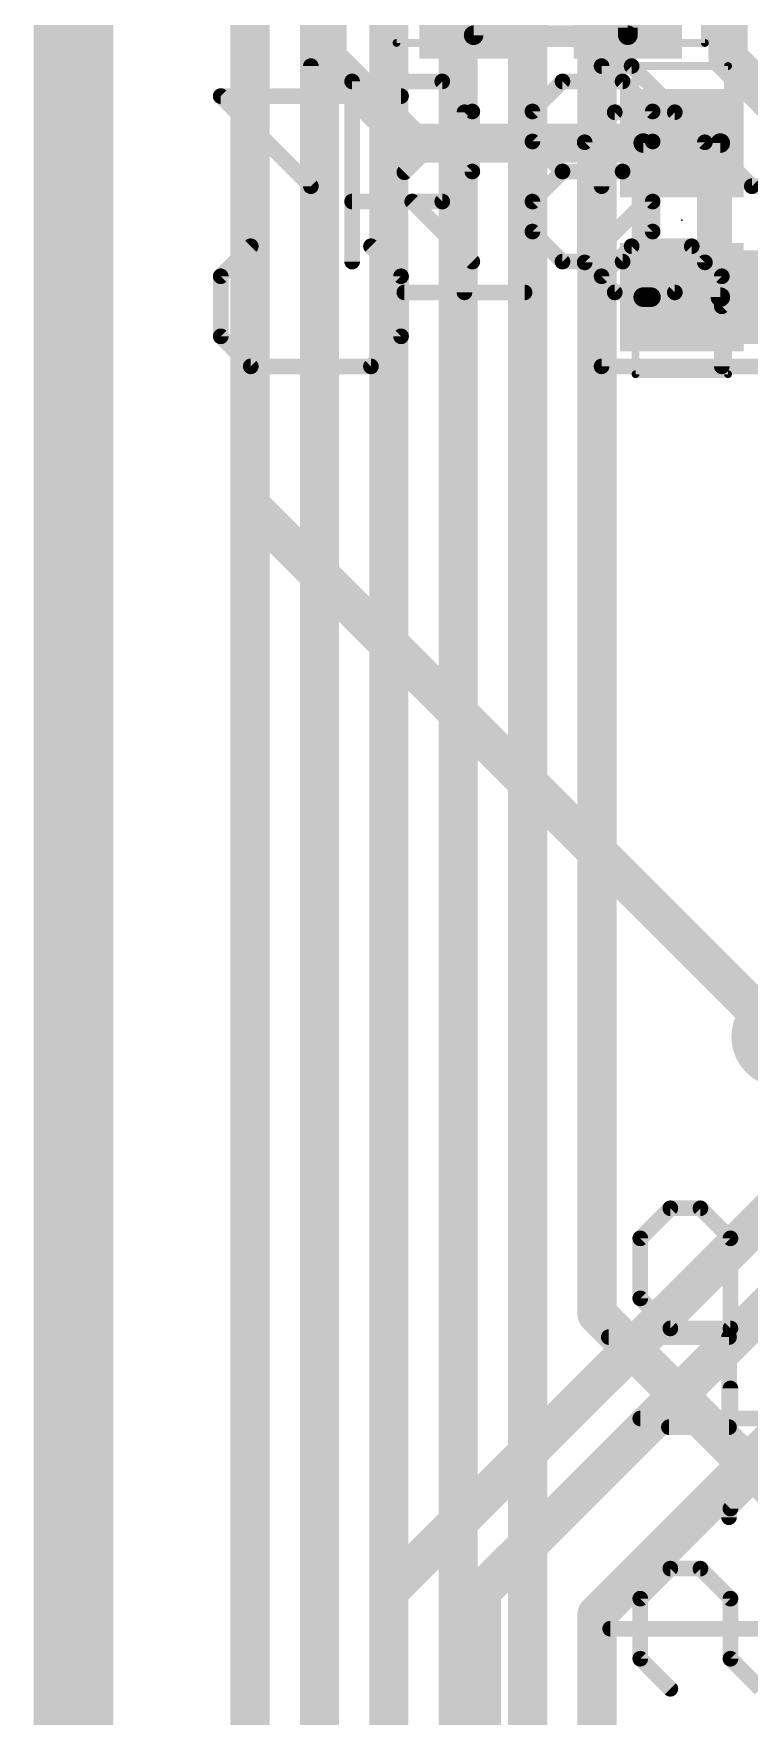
# Model space of a CAD drawing. Extents: x 61.5 to 101.4, y 9 to 89.5.
# Drawn here: x 62.2 to 66.84, y 46.59 to 57.51 of the extents above; entities that cross this region are included whole.
import ezdxf

# ---------------------------------------------------------------- set-up
doc = ezdxf.new("R2010")
doc.units = 0
for name, color, linetype in [('1', 22, 'CONTINUOUS'), ('16', 175, 'CONTINUOUS'), ('18', 82, 'CONTINUOUS'), ('20', 7, 'CONTINUOUS'), ('21', 253, 'CONTINUOUS'), ('23', 7, 'CONTINUOUS'), ('25', 253, 'CONTINUOUS'), ('26', 253, 'CONTINUOUS'), ('27', 253, 'CONTINUOUS'), ('28', 253, 'CONTINUOUS'), ('29', 253, 'CONTINUOUS'), ('31', 253, 'CONTINUOUS'), ('39', 22, 'CONTINUOUS'), ('51', 253, 'CONTINUOUS')]:
    doc.layers.add(name, color=color, linetype=linetype)

# ---------------------------------------------------------------- blocks, each defined once
blk = doc.blocks.new('RECT')
blk.add_solid([(-0.5, -0.5), (0.5, -0.5), (-0.5, 0.5), (0.5, 0.5)])
blk = doc.blocks.new('ROUNDV')
at = {"const_width": 0.5}
blk.add_lwpolyline([(0, -0.25, 1), (0, 0.25, 1), (0, -0.25)], format="xyb", dxfattribs=at)

msp = doc.modelspace()

# ---------------------------------------------------------------- linework, layer by layer
at = {"layer": '1'}
for points, const_width in [([(63.6, 64.8), (63.6, 54.45)], 0.254), ([(64.1, 60.75), (64.1, 57.35)], 0.254), ([(64.1, 57.35), (64.65, 56.8)], 0.254), ([(64.65, 56.8), (65.5, 56.8)], 0.254), ([(65.5, 56.8), (65.7, 56.8)], 0.254), ([(65.7, 56.8), (65.9, 56.8)], 0.254), ([(65.9, 56.8), (66.2, 56.8)], 0.254), ([(66.2, 56.8), (66.4, 56.8)], 0.254), ([(67.6, 55.8), (66.4, 55.8)], 0.6096), ([(63.6, 54.45), (67.05, 51)], 0.254), ([(67.05, 49.95), (64.5, 47.4)], 0.254), ([(67.05, 49.35), (66.9, 49.2)], 0.254), ([(66.9, 49.2), (65.7, 48)], 0.254), ([(67.255, 48.655), (66.45, 47.85)], 0.254), ([(65.7, 48), (65.1, 47.4)], 0.254), ([(66.45, 47.85), (65.85, 47.25)], 0.254), ([(64.5, 47.4), (64.5, 42.3)], 0.254), ([(65.1, 47.4), (65.1, 42.75)], 0.254), ([(65.85, 47.25), (65.85, 43.35)], 0.254)]:
    msp.add_lwpolyline(points, dxfattribs=dict(at, const_width=const_width))
for points, const_width in [([(64.1449, 57.3949, 1), (64.0551, 57.3051)], 0.127), ([(64.0365, 57.35, 1), (64.1635, 57.35)], 0.127), ([(64.65, 56.8635, 1), (64.65, 56.7365)], 0.127), ([(64.6051, 56.7551, 1), (64.6949, 56.8449)], 0.127), ([(65.5, 56.8635, 1), (65.5, 56.7365)], 0.127), ([(65.5, 56.7365, 1), (65.5, 56.8635)], 0.127), ([(65.7, 56.8635, 1), (65.7, 56.7365)], 0.127), ([(65.7, 56.7365, 1), (65.7, 56.8635)], 0.127), ([(65.9, 56.8635, 1), (65.9, 56.7365)], 0.127), ([(65.9, 56.7365, 1), (65.9, 56.8635)], 0.127), ([(66.2, 56.8635, 1), (66.2, 56.7365)], 0.127), ([(66.2, 56.7365, 1), (66.2, 56.8635)], 0.127), ([(66.4, 56.7365, 1), (66.4, 56.8635)], 0.127), ([(66.4, 55.9524, 1), (66.4, 55.6476)], 0.3048), ([(63.6449, 54.4949, 1), (63.5551, 54.4051)], 0.127), ([(63.5365, 54.45, 1), (63.6635, 54.45)], 0.127), ([(66.8551, 49.2449, 1), (66.9449, 49.1551)], 0.127), ([(66.9449, 49.1551, 1), (66.8551, 49.2449)], 0.127), ([(65.6551, 48.0449, 1), (65.7449, 47.9551)], 0.127), ([(65.7449, 47.9551, 1), (65.6551, 48.0449)], 0.127), ([(66.4051, 47.8949, 1), (66.4949, 47.8051)], 0.127), ([(66.4949, 47.8051, 1), (66.4051, 47.8949)], 0.127), ([(64.5635, 47.4, 1), (64.4365, 47.4)], 0.127), ([(65.1635, 47.4, 1), (65.0365, 47.4)], 0.127), ([(64.4551, 47.4449, 1), (64.5449, 47.3551)], 0.127), ([(65.0551, 47.4449, 1), (65.1449, 47.3551)], 0.127), ([(65.9135, 47.25, 1), (65.7865, 47.25)], 0.127), ([(65.8051, 47.2949, 1), (65.8949, 47.2051)], 0.127)]:
    msp.add_lwpolyline(points, format="xyb", dxfattribs=dict(at, const_width=const_width))
at = {"layer": '16', "const_width": 0.254}
for points in [[(63.6, 67.05), (63.6, 32.1)], [(64.05, 66.15), (64.05, 33.3)], [(64.5, 65.85), (64.5, 38.25)], [(64.95, 65.7), (64.95, 37.95)], [(65.4, 64.5), (65.4, 36.6)], [(65.85, 64.2), (65.85, 53.55)], [(66.7, 57.35), (66.7, 58.25)], [(67.1, 56.95), (66.7, 57.35)], [(65.85, 53.55), (65.85, 50.25)], [(65.85, 50.25), (65.85, 49.2)], [(65.85, 49.2), (67.2, 47.85)]]:
    msp.add_lwpolyline(points, dxfattribs=at)
at = {"layer": '16', "const_width": 0.127}
for points in [[(66.7449, 57.3949, 1), (66.6551, 57.3051)], [(66.6365, 57.35, 1), (66.7635, 57.35)], [(65.9135, 53.55, 1), (65.7865, 53.55)], [(65.7865, 53.55, 1), (65.9135, 53.55)], [(65.9135, 50.25, 1), (65.7865, 50.25)], [(65.7865, 50.25, 1), (65.9135, 50.25)], [(65.8949, 49.2449, 1), (65.8051, 49.1551)], [(65.7865, 49.2, 1), (65.9135, 49.2)]]:
    msp.add_lwpolyline(points, format="xyb", dxfattribs=at)
at = {"layer": '20', "const_width": 0.4064}
msp.add_lwpolyline([(62.4, 9.25), (62.4, 89.25)], dxfattribs=at)
at = {"layer": '21', "const_width": 0.127}
for points in [[(62.65, 9.25), (62.65, 89.25)], [(62.4, 59.282), (62.4, 9.282)]]:
    msp.add_lwpolyline(points, dxfattribs=at)
at = {"layer": '23'}
msp.add_point((66.4, 56.3), dxfattribs=at)
at = {"layer": '25', "const_width": 0.1016}
for points in [[(63.9945, 56.5202), (63.9945, 57.2998)], [(65.8798, 56.5202), (65.8798, 57.2998)], [(65.8798, 57.2998), (66.0747, 57.2998)], [(66.0747, 57.2998), (66.8543, 56.5202)], [(64.262, 56.0308), (64.262, 57.2002)], [(64.262, 57.2002), (64.8467, 57.2002)], [(64.8467, 57.2002), (65.0416, 57.0053)], [(65.4314, 57.0053), (65.6263, 57.2002)], [(65.6263, 57.2002), (66.0161, 57.2002)], [(66.0161, 57.2002), (66.211, 57.0053)], [(64.5792, 57.1049), (63.4098, 57.1049)], [(63.4098, 57.1049), (63.9945, 56.5202)], [(65.0416, 57.0053), (65.0416, 56.6155)], [(65.4314, 56.8104), (65.4314, 57.0053)], [(66.211, 57.0053), (66.211, 56.8104)], [(65.6263, 56.6155), (65.4314, 56.8104)], [(66.211, 56.8104), (66.0161, 56.6155)], [(65.0416, 56.6155), (64.8467, 56.4206)], [(65.4314, 56.4206), (65.6263, 56.6155)], [(65.6263, 56.6155), (66.0161, 56.6155)], [(66.0161, 56.6155), (66.211, 56.4206)], [(64.8467, 56.4206), (64.262, 56.4206)], [(64.6518, 56.4206), (65.0416, 56.0308)], [(65.4314, 56.2257), (65.4314, 56.4206)], [(66.211, 56.4206), (66.211, 56.2257)], [(66.8543, 56.5202), (67.0492, 56.5202)], [(65.6263, 56.0308), (65.4314, 56.2257)], [(66.211, 56.2257), (66.0161, 56.0308)], [(63.6047, 56.1304), (63.4098, 55.9355)], [(64.5792, 55.9355), (64.3843, 56.1304)], [(65.8798, 55.9355), (66.0747, 56.1304)], [(66.0747, 56.1304), (66.4645, 56.1304)], [(66.4645, 56.1304), (66.6594, 55.9355)], [(66.6594, 55.7406), (67.0492, 56.1304)], [(66.0161, 56.0308), (65.6263, 56.0308)], [(63.4098, 55.9355), (63.4098, 55.5457)], [(64.5792, 55.5457), (64.5792, 55.9355)], [(65.8798, 55.3508), (65.8798, 55.9355)], [(66.6594, 55.9355), (66.6594, 55.3508)], [(63.4098, 55.5457), (63.6047, 55.3508)], [(64.3843, 55.3508), (64.5792, 55.5457)], [(63.6047, 55.3508), (64.3843, 55.3508)], [(67.0492, 55.3508), (65.8798, 55.3508)]]:
    msp.add_lwpolyline(points, dxfattribs=at)
at = {"layer": '25', "const_width": 0.0508}
for points in [[(64.0199, 57.2998, 1), (63.9691, 57.2998)], [(65.9052, 57.2998, 1), (65.8544, 57.2998)], [(65.8798, 57.3252, 1), (65.8798, 57.2744)], [(66.0927, 57.3178, 1), (66.0567, 57.2818)], [(66.0747, 57.2744, 1), (66.0747, 57.3252)], [(64.2874, 57.2002, 1), (64.2366, 57.2002)], [(64.262, 57.2256, 1), (64.262, 57.1748)], [(64.8647, 57.2182, 1), (64.8287, 57.1822)], [(64.8467, 57.1748, 1), (64.8467, 57.2256)], [(65.6263, 57.2256, 1), (65.6263, 57.1748)], [(65.6443, 57.1822, 1), (65.6083, 57.2182)], [(66.0341, 57.2182, 1), (65.9981, 57.1822)], [(66.0161, 57.1748, 1), (66.0161, 57.2256)], [(63.4278, 57.1229, 1), (63.3918, 57.0869)], [(63.4098, 57.1303, 1), (63.4098, 57.0795)], [(64.5792, 57.0795, 1), (64.5792, 57.1303)], [(65.067, 57.0053, 1), (65.0162, 57.0053)], [(65.0236, 56.9873, 1), (65.0596, 57.0233)], [(65.4134, 57.0233, 1), (65.4494, 56.9873)], [(65.4568, 57.0053, 1), (65.406, 57.0053)], [(66.2364, 57.0053, 1), (66.1856, 57.0053)], [(66.193, 56.9873, 1), (66.229, 57.0233)], [(65.4494, 56.8284, 1), (65.4134, 56.7924)], [(65.406, 56.8104, 1), (65.4568, 56.8104)], [(66.1856, 56.8104, 1), (66.2364, 56.8104)], [(66.229, 56.7924, 1), (66.193, 56.8284)], [(65.0162, 56.6155, 1), (65.067, 56.6155)], [(65.0596, 56.5975, 1), (65.0236, 56.6335)], [(65.6263, 56.6409, 1), (65.6263, 56.5901)], [(65.6443, 56.5975, 1), (65.6083, 56.6335)], [(65.6083, 56.5975, 1), (65.6443, 56.6335)], [(66.0341, 56.6335, 1), (65.9981, 56.5975)], [(65.9981, 56.6335, 1), (66.0341, 56.5975)], [(66.0161, 56.5901, 1), (66.0161, 56.6409)], [(63.9691, 56.5202, 1), (64.0199, 56.5202)], [(63.9765, 56.5022, 1), (64.0125, 56.5382)], [(64.262, 56.446, 1), (64.262, 56.3952)], [(64.6698, 56.4386, 1), (64.6338, 56.4026)], [(64.8467, 56.3952, 1), (64.8467, 56.446)], [(65.4568, 56.4206, 1), (65.406, 56.4206)], [(65.8544, 56.5202, 1), (65.9052, 56.5202)], [(66.2364, 56.4206, 1), (66.1856, 56.4206)], [(66.8543, 56.5456, 1), (66.8543, 56.4948)], [(66.8363, 56.5022, 1), (66.8723, 56.5382)], [(64.8287, 56.4386, 1), (64.8647, 56.4026)], [(65.4134, 56.4386, 1), (65.4494, 56.4026)], [(66.193, 56.4026, 1), (66.229, 56.4386)], [(65.4494, 56.2437, 1), (65.4134, 56.2077)], [(65.406, 56.2257, 1), (65.4568, 56.2257)], [(66.1856, 56.2257, 1), (66.2364, 56.2257)], [(66.229, 56.2077, 1), (66.193, 56.2437)], [(63.6227, 56.1124, 1), (63.5867, 56.1484)], [(64.4023, 56.1484, 1), (64.3663, 56.1124)], [(66.0747, 56.1558, 1), (66.0747, 56.105)], [(66.0927, 56.1124, 1), (66.0567, 56.1484)], [(66.4825, 56.1484, 1), (66.4465, 56.1124)], [(66.4645, 56.105, 1), (66.4645, 56.1558)], [(64.2366, 56.0308, 1), (64.2874, 56.0308)], [(65.0236, 56.0128, 1), (65.0596, 56.0488)], [(65.6263, 56.0562, 1), (65.6263, 56.0054)], [(65.6083, 56.0128, 1), (65.6443, 56.0488)], [(65.9981, 56.0488, 1), (66.0341, 56.0128)], [(66.0161, 56.0054, 1), (66.0161, 56.0562)], [(63.3918, 55.9535, 1), (63.4278, 55.9175)], [(63.4352, 55.9355, 1), (63.3844, 55.9355)], [(64.6046, 55.9355, 1), (64.5538, 55.9355)], [(64.5612, 55.9175, 1), (64.5972, 55.9535)], [(65.8618, 55.9535, 1), (65.8978, 55.9175)], [(65.9052, 55.9355, 1), (65.8544, 55.9355)], [(66.6848, 55.9355, 1), (66.634, 55.9355)], [(66.6414, 55.9175, 1), (66.6774, 55.9535)], [(66.6414, 55.7586, 1), (66.6774, 55.7226)], [(63.4278, 55.5637, 1), (63.3918, 55.5277)], [(64.5972, 55.5277, 1), (64.5612, 55.5637)], [(63.3844, 55.5457, 1), (63.4352, 55.5457)], [(64.5538, 55.5457, 1), (64.6046, 55.5457)], [(63.6047, 55.3762, 1), (63.6047, 55.3254)], [(63.5867, 55.3328, 1), (63.6227, 55.3688)], [(64.3663, 55.3688, 1), (64.4023, 55.3328)], [(64.3843, 55.3254, 1), (64.3843, 55.3762)], [(65.8798, 55.3762, 1), (65.8798, 55.3254)], [(65.8544, 55.3508, 1), (65.9052, 55.3508)], [(66.634, 55.3508, 1), (66.6848, 55.3508)]]:
    msp.add_lwpolyline(points, format="xyb", dxfattribs=at)
at = {"layer": '26', "const_width": 0.1016}
for points in [[(66.1308, 49.6911), (66.3257, 49.886)], [(66.3257, 49.886), (66.5206, 49.886)], [(66.5206, 49.886), (66.7155, 49.6911)], [(66.1308, 49.3013), (66.1308, 49.6911)], [(66.7155, 49.6911), (66.7155, 49.1064)], [(67.1053, 49.4962), (66.7155, 49.1064)], [(66.3257, 49.1064), (66.1308, 49.3013)], [(66.7155, 49.1064), (66.3257, 49.1064)], [(66.7155, 47.937), (66.7155, 48.7166)], [(66.1308, 48.5217), (67.3002, 48.5217)], [(67.3002, 48.5217), (66.7155, 47.937)], [(66.1308, 47.3523), (66.3257, 47.5472)], [(66.3257, 47.5472), (66.5206, 47.5472)], [(66.5206, 47.5472), (66.7155, 47.3523)], [(66.1308, 46.9625), (66.1308, 47.3523)], [(66.7155, 47.3523), (66.7155, 46.9625)], [(67.4951, 47.1574), (65.9359, 47.1574)], [(66.3257, 46.7676), (66.1308, 46.9625)], [(66.7155, 46.9625), (66.9104, 46.7676)]]:
    msp.add_lwpolyline(points, dxfattribs=at)
at = {"layer": '26', "const_width": 0.0508}
for points in [[(66.3257, 49.9114, 1), (66.3257, 49.8606)], [(66.3437, 49.868, 1), (66.3077, 49.904)], [(66.5386, 49.904, 1), (66.5026, 49.868)], [(66.5206, 49.8606, 1), (66.5206, 49.9114)], [(66.1128, 49.7091, 1), (66.1488, 49.6731)], [(66.1562, 49.6911, 1), (66.1054, 49.6911)], [(66.7409, 49.6911, 1), (66.6901, 49.6911)], [(66.6975, 49.6731, 1), (66.7335, 49.7091)], [(66.1488, 49.3193, 1), (66.1128, 49.2833)], [(66.1054, 49.3013, 1), (66.1562, 49.3013)], [(66.3257, 49.1318, 1), (66.3257, 49.081)], [(66.3077, 49.0884, 1), (66.3437, 49.1244)], [(66.6975, 49.1244, 1), (66.7335, 49.0884)], [(66.7155, 49.081, 1), (66.7155, 49.1318)], [(66.6901, 49.1064, 1), (66.7409, 49.1064)], [(66.7409, 48.7166, 1), (66.6901, 48.7166)], [(66.1308, 48.5471, 1), (66.1308, 48.4963)], [(66.6975, 47.955, 1), (66.7335, 47.919)], [(66.6901, 47.937, 1), (66.7409, 47.937)], [(66.3257, 47.5726, 1), (66.3257, 47.5218)], [(66.3437, 47.5292, 1), (66.3077, 47.5652)], [(66.5386, 47.5652, 1), (66.5026, 47.5292)], [(66.5206, 47.5218, 1), (66.5206, 47.5726)], [(66.1562, 47.3523, 1), (66.1054, 47.3523)], [(66.7409, 47.3523, 1), (66.6901, 47.3523)], [(66.1128, 47.3703, 1), (66.1488, 47.3343)], [(66.6975, 47.3343, 1), (66.7335, 47.3703)], [(65.9359, 47.1828, 1), (65.9359, 47.132)], [(66.1488, 46.9805, 1), (66.1128, 46.9445)], [(66.1054, 46.9625, 1), (66.1562, 46.9625)], [(66.7335, 46.9805, 1), (66.6975, 46.9445)], [(66.6901, 46.9625, 1), (66.7409, 46.9625)], [(66.3077, 46.7496, 1), (66.3437, 46.7856)]]:
    msp.add_lwpolyline(points, format="xyb", dxfattribs=at)
at = {"layer": '27', "const_width": 0.1016}
for points in [[(64.6008, 56.6104), (64.9906, 57.0002)], [(64.9906, 57.0002), (64.9906, 55.8308)], [(65.7702, 56.8053), (65.9651, 57.0002)], [(65.9651, 57.0002), (66.3549, 57.0002)], [(66.3549, 57.0002), (66.5498, 56.8053)], [(65.7702, 56.0257), (65.7702, 56.8053)], [(65.7702, 56.0257), (66.5498, 56.8053)], [(66.5498, 56.8053), (66.5498, 56.0257)], [(65.9651, 55.8308), (65.7702, 56.0257)], [(66.5498, 56.0257), (66.3549, 55.8308)], [(64.6008, 55.8308), (65.3804, 55.8308)], [(66.3549, 55.8308), (65.9651, 55.8308)]]:
    msp.add_lwpolyline(points, dxfattribs=at)
at = {"layer": '27', "const_width": 0.0508}
for points in [[(65.016, 57.0002, 1), (64.9652, 57.0002)], [(65.0086, 56.9822, 1), (64.9726, 57.0182)], [(65.9651, 57.0256, 1), (65.9651, 56.9748)], [(65.9831, 56.9822, 1), (65.9471, 57.0182)], [(66.3729, 57.0182, 1), (66.3369, 56.9822)], [(66.3549, 56.9748, 1), (66.3549, 57.0256)], [(65.7522, 56.8233, 1), (65.7882, 56.7873)], [(65.7956, 56.8053, 1), (65.7448, 56.8053)], [(66.5752, 56.8053, 1), (66.5244, 56.8053)], [(66.5678, 56.7873, 1), (66.5318, 56.8233)], [(66.5318, 56.7873, 1), (66.5678, 56.8233)], [(64.5828, 56.6284, 1), (64.6188, 56.5924)], [(65.7882, 56.0437, 1), (65.7522, 56.0077)], [(65.7522, 56.0437, 1), (65.7882, 56.0077)], [(65.7448, 56.0257, 1), (65.7956, 56.0257)], [(66.5244, 56.0257, 1), (66.5752, 56.0257)], [(66.5678, 56.0077, 1), (66.5318, 56.0437)], [(64.6008, 55.8562, 1), (64.6008, 55.8054)], [(64.9652, 55.8308, 1), (65.016, 55.8308)], [(65.3804, 55.8054, 1), (65.3804, 55.8562)], [(65.9651, 55.8562, 1), (65.9651, 55.8054)], [(65.9471, 55.8128, 1), (65.9831, 55.8488)], [(66.3369, 55.8488, 1), (66.3729, 55.8128)], [(66.3549, 55.8054, 1), (66.3549, 55.8562)]]:
    msp.add_lwpolyline(points, format="xyb", dxfattribs=at)
at = {"layer": '28', "const_width": 0.1016}
for points in [[(66.7063, 49.0502), (65.9267, 49.0502)], [(66.7063, 47.8808), (66.7063, 49.0502)], [(66.7063, 48.4655), (66.3165, 48.4655)]]:
    msp.add_lwpolyline(points, dxfattribs=at)
at = {"layer": '28', "const_width": 0.0508}
for points in [[(65.9267, 49.0756, 1), (65.9267, 49.0248)], [(66.7317, 49.0502, 1), (66.6809, 49.0502)], [(66.7063, 49.0248, 1), (66.7063, 49.0756)], [(66.3165, 48.4909, 1), (66.3165, 48.4401)], [(66.7063, 48.4401, 1), (66.7063, 48.4909)], [(66.6809, 47.8808, 1), (66.7317, 47.8808)]]:
    msp.add_lwpolyline(points, format="xyb", dxfattribs=at)
at = {"layer": '39', "const_width": 0.0508}
for points in [[(64.55, 58.05), (64.55, 57.45)], [(66.55, 57.45), (66.55, 58.05)], [(64.55, 57.45), (66.55, 57.45)], [(66.7, 57.3), (66.1, 57.3)], [(66.1, 57.3), (66.1, 55.3)], [(66.7, 55.3), (66.7, 57.3)], [(66.1, 55.3), (66.7, 55.3)]]:
    msp.add_lwpolyline(points, dxfattribs=at)
at = {"layer": '39', "const_width": 0.0254}
for points in [[(64.55, 57.4627, 1), (64.55, 57.4373)], [(64.5373, 57.45, 1), (64.5627, 57.45)], [(66.5373, 57.45, 1), (66.5627, 57.45)], [(66.55, 57.4373, 1), (66.55, 57.4627)], [(66.1, 57.3127, 1), (66.1, 57.2873)], [(66.1127, 57.3, 1), (66.0873, 57.3)], [(66.7127, 57.3, 1), (66.6873, 57.3)], [(66.7, 57.2873, 1), (66.7, 57.3127)], [(66.1, 55.3127, 1), (66.1, 55.2873)], [(66.0873, 55.3, 1), (66.1127, 55.3)], [(66.6873, 55.3, 1), (66.7127, 55.3)], [(66.7, 55.2873, 1), (66.7, 55.3127)]]:
    msp.add_lwpolyline(points, format="xyb", dxfattribs=at)
at = {"layer": '51', "const_width": 0.127}
for points in [[(65.05, 58), (65.05, 57.5)], [(66.05, 57.5), (66.05, 58)], [(65.05, 57.5), (66.05, 57.5)], [(66.05, 57.5), (66.05, 57.55)], [(66.65, 56.8), (66.15, 56.8)], [(66.15, 56.8), (66.15, 55.8)], [(66.65, 55.8), (66.65, 56.8)], [(66.15, 55.8), (66.65, 55.8)], [(66.15, 55.8), (66.2, 55.8)]]:
    msp.add_lwpolyline(points, dxfattribs=at)
at = {"layer": '51', "const_width": 0.0635}
for points in [[(65.05, 57.5318, 1), (65.05, 57.4682)], [(66.05, 57.4682, 1), (66.05, 57.5318)], [(65.0182, 57.5, 1), (65.0817, 57.5)], [(66.0182, 57.5, 1), (66.0817, 57.5)], [(66.0182, 57.5, 1), (66.0817, 57.5)], [(66.15, 56.8318, 1), (66.15, 56.7683)], [(66.1818, 56.8, 1), (66.1183, 56.8)], [(66.6818, 56.8, 1), (66.6183, 56.8)], [(66.65, 56.7683, 1), (66.65, 56.8318)], [(66.15, 55.8318, 1), (66.15, 55.7683)], [(66.15, 55.8318, 1), (66.15, 55.7683)], [(66.1183, 55.8, 1), (66.1818, 55.8)], [(66.2, 55.7683, 1), (66.2, 55.8318)], [(66.6183, 55.8, 1), (66.6818, 55.8)], [(66.65, 55.7683, 1), (66.65, 55.8318)]]:
    msp.add_lwpolyline(points, format="xyb", dxfattribs=at)

# ---------------------------------------------------------------- block references
at = {"layer": '1', "xscale": 0.5, "yscale": 0.6}
for p, rotation in [((65.05, 57.75), 180), ((66.05, 57.75), 180), ((66.4, 56.8), 90), ((66.4, 55.8), 90)]:
    msp.add_blockref('RECT', p, dxfattribs=dict(at, rotation=rotation))
at = {"layer": '18', "xscale": 0.6564, "yscale": 0.6564}
msp.add_blockref('ROUNDV', (67.05, 51), dxfattribs=at)
msp.add_blockref('ROUNDV', (67.05, 51), dxfattribs=at)
at = {"layer": '29', "xscale": 0.7032, "yscale": 0.8032}
for p, rotation in [((65.05, 57.75), 180), ((66.05, 57.75), 180), ((66.4, 56.8), 90), ((66.4, 55.8), 90)]:
    msp.add_blockref('RECT', p, dxfattribs=dict(at, rotation=rotation))
at = {"layer": '31', "xscale": 0.5, "yscale": 0.6}
for p, rotation in [((65.05, 57.75), 180), ((66.05, 57.75), 180), ((66.4, 56.8), 90), ((66.4, 55.8), 90)]:
    msp.add_blockref('RECT', p, dxfattribs=dict(at, rotation=rotation))

doc.saveas('drawing.dxf')
